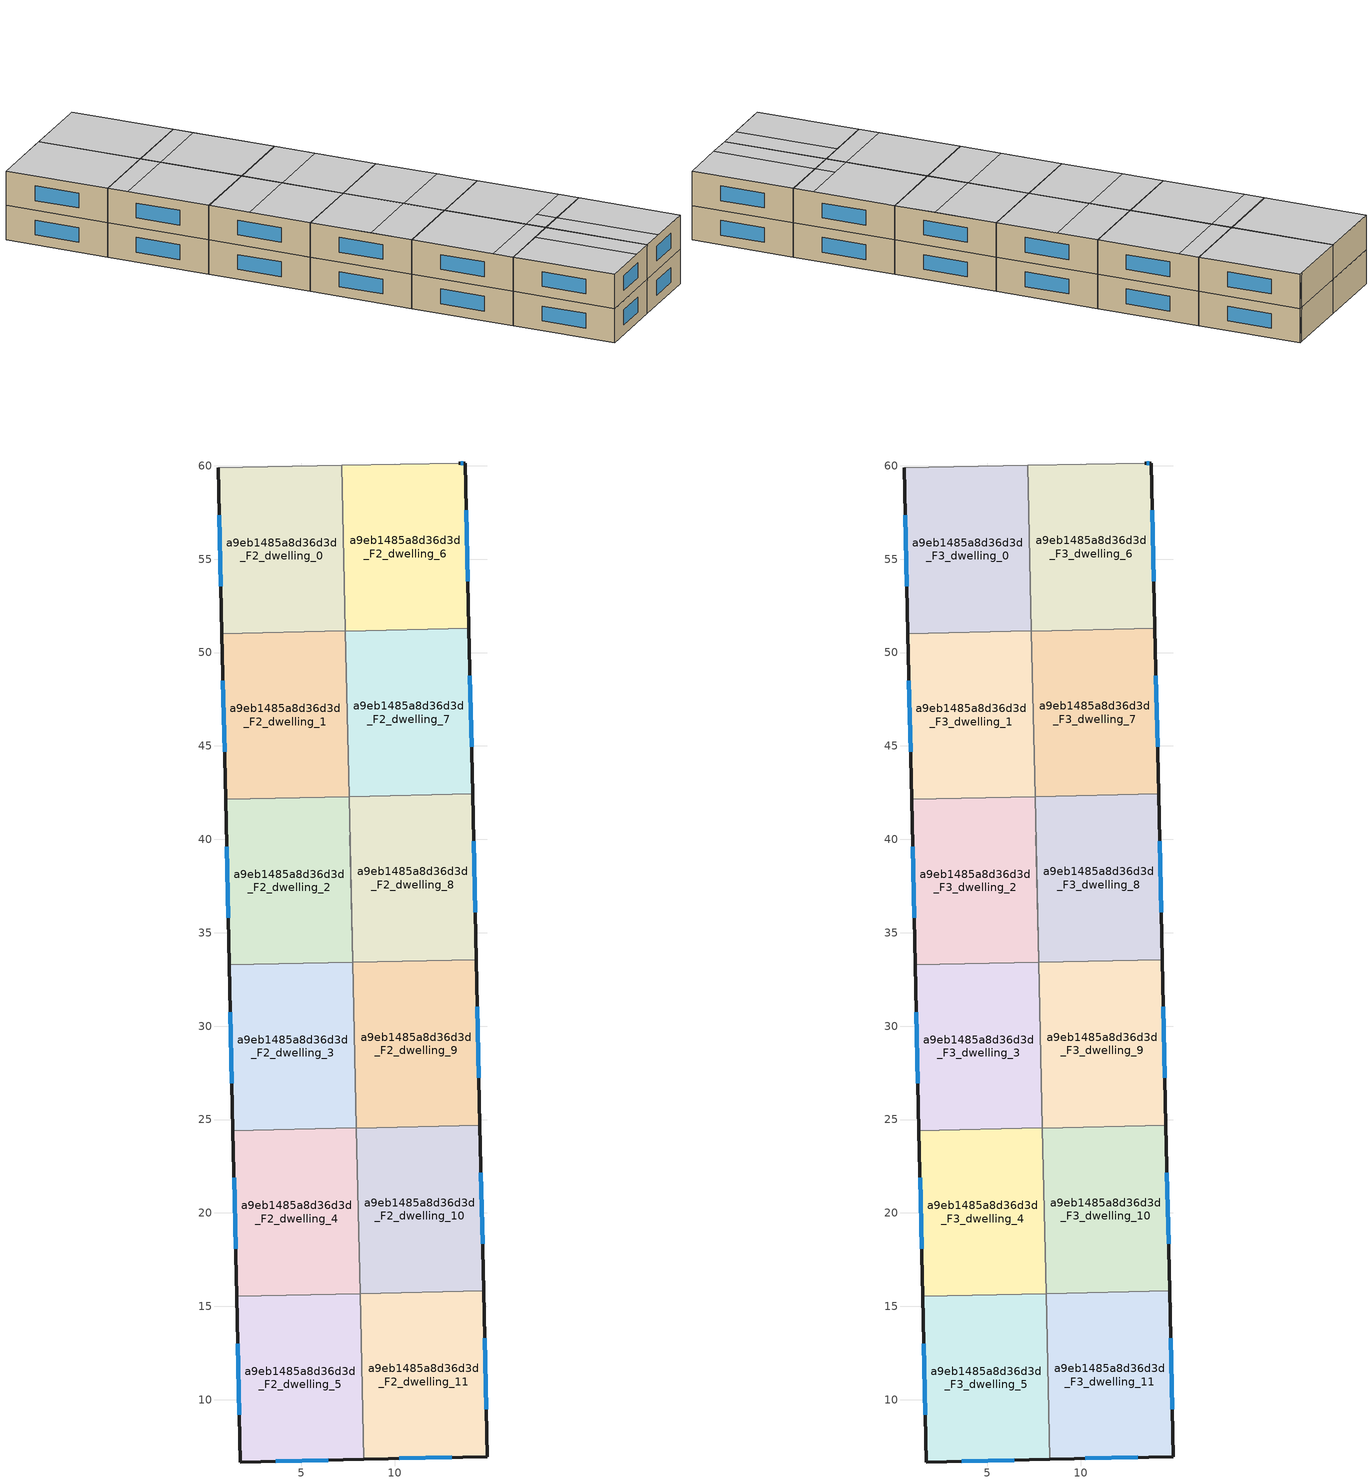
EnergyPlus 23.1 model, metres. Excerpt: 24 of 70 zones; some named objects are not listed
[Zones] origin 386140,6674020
a9eb1485a8d36d3d_F2_dwelling_0
 floor to a9eb1485a8d36d3d_F1_dwelling_0 (EU_floor_Construction): 7.16,60.02 7.35,51.16 0.75,51.02 0.55,59.89 z6
 wall outside (EU_wall_Construction): 0.55,59.89 0.75,51.02 z6:9
 wall adiabatic (EU_wall_Construction): 7.16,60.02 0.55,59.89 z6:9
 wall to a9eb1485a8d36d3d_F2_dwelling_1 (EU_wall_Construction): 0.75,51.02 7.35,51.16 z6:9
 wall to a9eb1485a8d36d3d_F2_dwelling_6 (EU_wall_Construction): 7.35,51.16 7.16,60.02 z6:9
 window (EU_Window_Construction): 0.61,57.36 0.69,53.55 z6.86:8.14
a9eb1485a8d36d3d_F2_dwelling_1
 floor to a9eb1485a8d36d3d_F1_dwelling_1 (EU_floor_Construction): 7.35,51.16 7.55,42.29 0.94,42.15 0.75,51.02 z6
 wall outside (EU_wall_Construction): 0.75,51.02 0.94,42.15 z6:9
 wall to a9eb1485a8d36d3d_F2_dwelling_2 (EU_wall_Construction): 0.94,42.15 7.55,42.29 z6:9
 wall to a9eb1485a8d36d3d_F2_dwelling_7 (EU_wall_Construction): 7.55,42.29 7.35,51.15 z6:9
 wall to a9eb1485a8d36d3d_F2_dwelling_6 (EU_wall_Construction): 7.35,51.15 7.35,51.16 z6:9
 window (EU_Window_Construction): 0.8,48.48 0.89,44.68 z6.86:8.14
a9eb1485a8d36d3d_F2_dwelling_10
 floor to a9eb1485a8d36d3d_F1_dwelling_10 (EU_floor_Construction): 14.55,24.7 14.75,15.83 8.14,15.68 7.94,24.55 z6
 wall outside (EU_wall_Construction): 14.75,15.83 14.55,24.7 z6:9
 wall to a9eb1485a8d36d3d_F2_dwelling_9 (EU_wall_Construction): 14.55,24.7 7.94,24.55 z6:9
 wall to a9eb1485a8d36d3d_F2_dwelling_11 (EU_wall_Construction): 8.14,15.68 14.75,15.83 z6:9
 wall to a9eb1485a8d36d3d_F2_dwelling_4 (EU_wall_Construction): 7.94,24.55 8.14,15.69 z6:9
 window (EU_Window_Construction): 14.7,18.36 14.61,22.16 z6.86:8.14
a9eb1485a8d36d3d_F2_dwelling_11
 floor to a9eb1485a8d36d3d_F1_dwelling_11 (EU_floor_Construction): 14.75,15.83 14.95,6.96 8.34,6.82 8.14,15.68 z6
 wall outside (EU_wall_Construction): 8.34,6.82 14.95,6.96 14.75,15.83 z6:9
 wall to a9eb1485a8d36d3d_F2_dwelling_5 (EU_wall_Construction): 8.14,15.68 8.34,6.82 z6:9
 window (EU_Window_Construction): 14.89,9.5 14.81,13.3 / 10.23,6.86 13.06,6.92 z6.86:8.14
a9eb1485a8d36d3d_F2_dwelling_2
 floor to a9eb1485a8d36d3d_F1_dwelling_2 (EU_floor_Construction): 7.55,42.29 7.75,33.42 1.14,33.28 0.94,42.15 z6
 wall outside (EU_wall_Construction): 0.94,42.15 1.14,33.28 z6:9
 wall to a9eb1485a8d36d3d_F2_dwelling_3 (EU_wall_Construction): 1.14,33.28 7.75,33.42 z6:9
 wall to a9eb1485a8d36d3d_F2_dwelling_8 (EU_wall_Construction): 7.75,33.42 7.55,42.28 z6:9
 wall to a9eb1485a8d36d3d_F2_dwelling_7 (EU_wall_Construction): 7.55,42.28 7.55,42.29 z6:9
 window (EU_Window_Construction): 1,39.61 1.08,35.81 z6.86:8.14
a9eb1485a8d36d3d_F2_dwelling_3
 floor to a9eb1485a8d36d3d_F1_dwelling_3 (EU_floor_Construction): 7.75,33.42 7.94,24.56 1.34,24.41 1.14,33.28 z6
 wall outside (EU_wall_Construction): 1.14,33.28 1.34,24.41 z6:9
 wall to a9eb1485a8d36d3d_F2_dwelling_4 (EU_wall_Construction): 1.34,24.41 7.94,24.56 z6:9
 wall to a9eb1485a8d36d3d_F2_dwelling_9 (EU_wall_Construction): 7.94,24.56 7.75,33.42 z6:9
 wall adiabatic (EU_wall_Construction): 7.75,33.42 7.6,40.22 / 7.75,33.43 7.6,40.22 z6:9
 window (EU_Window_Construction): 1.2,30.74 1.28,26.94 z6.86:8.14
a9eb1485a8d36d3d_F2_dwelling_4
 floor to a9eb1485a8d36d3d_F1_dwelling_4 (EU_floor_Construction): 7.94,24.56 8.14,15.69 1.53,15.54 1.34,24.41 z6
 wall outside (EU_wall_Construction): 1.34,24.41 1.53,15.54 z6:9
 wall to a9eb1485a8d36d3d_F2_dwelling_5 (EU_wall_Construction): 1.53,15.54 8.14,15.69 z6:9
 window (EU_Window_Construction): 1.39,21.88 1.48,18.07 z6.86:8.14
a9eb1485a8d36d3d_F2_dwelling_5
 floor to a9eb1485a8d36d3d_F1_dwelling_5 (EU_floor_Construction): 8.14,15.69 8.34,6.82 1.73,6.67 1.53,15.54 z6
 wall outside (EU_wall_Construction): 1.53,15.54 1.73,6.67 8.34,6.82 z6:9
 window (EU_Window_Construction): 3.62,6.71 6.45,6.77 / 1.59,13.01 1.67,9.2 z6.86:8.14
a9eb1485a8d36d3d_F2_dwelling_6
 floor to a9eb1485a8d36d3d_F1_dwelling_6 (EU_floor_Construction): 13.77,60.15 13.97,51.29 7.35,51.15 7.16,60.02 13.42,60.15 z6
 wall outside (EU_wall_Construction): 13.97,51.29 13.77,60.15 13.42,60.15 z6:9
 wall adiabatic (EU_wall_Construction): 13.42,60.15 7.16,60.02 z6:9
 wall to a9eb1485a8d36d3d_F2_dwelling_7 (EU_wall_Construction): 7.35,51.15 13.97,51.29 z6:9
 window (EU_Window_Construction): 13.67,60.15 13.52,60.15 / 13.91,53.82 13.82,57.62 z6.86:8.14
a9eb1485a8d36d3d_F2_dwelling_7
 floor to a9eb1485a8d36d3d_F1_dwelling_7 (EU_floor_Construction): 13.97,51.29 14.16,42.43 7.55,42.28 7.35,51.15 z6
 wall outside (EU_wall_Construction): 14.16,42.43 13.97,51.29 z6:9
 wall to a9eb1485a8d36d3d_F2_dwelling_8 (EU_wall_Construction): 7.55,42.28 14.16,42.43 z6:9
 window (EU_Window_Construction): 14.11,44.96 14.02,48.76 z6.86:8.14
a9eb1485a8d36d3d_F2_dwelling_8
 floor to a9eb1485a8d36d3d_F1_dwelling_8 (EU_floor_Construction): 14.16,42.43 14.36,33.56 7.75,33.42 7.55,42.28 z6
 wall outside (EU_wall_Construction): 14.36,33.56 14.16,42.43 z6:9
 wall to a9eb1485a8d36d3d_F2_dwelling_9 (EU_wall_Construction): 7.75,33.42 14.36,33.56 z6:9
 window (EU_Window_Construction): 14.3,36.1 14.22,39.9 z6.86:8.14
a9eb1485a8d36d3d_F2_dwelling_9
 floor to a9eb1485a8d36d3d_F1_dwelling_9 (EU_floor_Construction): 14.36,33.56 14.55,24.7 7.94,24.55 7.75,33.42 z6
 wall outside (EU_wall_Construction): 14.55,24.7 14.36,33.56 z6:9
 window (EU_Window_Construction): 14.5,27.23 14.41,31.03 z6.86:8.14
a9eb1485a8d36d3d_F3_dwelling_0
 floor to a9eb1485a8d36d3d_F2_dwelling_0 (EU_floor_Construction): 7.16,60.02 7.35,51.16 0.75,51.02 0.55,59.89 z9
 wall outside (EU_wall_Construction): 0.55,59.89 0.75,51.02 z9:12
 wall adiabatic (EU_wall_Construction): 7.16,60.02 0.55,59.89 z9:12
 wall to a9eb1485a8d36d3d_F3_dwelling_1 (EU_wall_Construction): 0.75,51.02 7.35,51.16 z9:12
 wall to a9eb1485a8d36d3d_F3_dwelling_6 (EU_wall_Construction): 7.35,51.16 7.16,60.02 z9:12
 window (EU_Window_Construction): 0.61,57.36 0.69,53.55 z9.86:11.14
 ceiling to a9eb1485a8d36d3d_F4_dwelling_9 (EU_floor_Construction): 7.35,51.16 7.15,60.02 0.55,59.89 0.75,51.02 z12
a9eb1485a8d36d3d_F3_dwelling_1
 floor to a9eb1485a8d36d3d_F2_dwelling_1 (EU_floor_Construction): 7.35,51.16 7.55,42.29 0.94,42.15 0.75,51.02 z9
 wall outside (EU_wall_Construction): 0.75,51.02 0.94,42.15 z9:12
 wall to a9eb1485a8d36d3d_F3_dwelling_2 (EU_wall_Construction): 0.94,42.15 7.55,42.29 z9:12
 wall to a9eb1485a8d36d3d_F3_dwelling_7 (EU_wall_Construction): 7.55,42.29 7.35,51.15 z9:12
 wall to a9eb1485a8d36d3d_F3_dwelling_6 (EU_wall_Construction): 7.35,51.15 7.35,51.16 z9:12
 window (EU_Window_Construction): 0.8,48.48 0.89,44.68 z9.86:11.14
 ceiling to a9eb1485a8d36d3d_F4_dwelling_7 (EU_floor_Construction): 7.55,42.29 7.39,49.38 0.79,49.24 0.94,42.15 z12
 ceiling to a9eb1485a8d36d3d_F4_dwelling_9 (EU_floor_Construction): 7.39,49.38 7.35,51.16 0.75,51.02 0.79,49.24 z12
a9eb1485a8d36d3d_F3_dwelling_10
 floor to a9eb1485a8d36d3d_F2_dwelling_10 (EU_floor_Construction): 14.55,24.7 14.75,15.83 8.14,15.68 7.94,24.55 z9
 wall outside (EU_wall_Construction): 14.75,15.83 14.55,24.7 z9:12
 wall to a9eb1485a8d36d3d_F3_dwelling_9 (EU_wall_Construction): 14.55,24.7 7.94,24.55 z9:12
 wall to a9eb1485a8d36d3d_F3_dwelling_11 (EU_wall_Construction): 8.14,15.68 14.75,15.83 z9:12
 wall to a9eb1485a8d36d3d_F3_dwelling_4 (EU_wall_Construction): 7.94,24.55 8.14,15.69 z9:12
 window (EU_Window_Construction): 14.7,18.36 14.61,22.16 z9.86:11.14
 ceiling to a9eb1485a8d36d3d_F4_dwelling_4 (EU_floor_Construction): 14.71,17.6 14.55,24.7 7.95,24.55 8.1,17.46 z12
 ceiling to a9eb1485a8d36d3d_F4_dwelling_2 (EU_floor_Construction): 14.75,15.83 14.71,17.6 10.31,17.51 10.35,15.73 z12
 ceiling to a9eb1485a8d36d3d_F4_dwelling_1 (EU_floor_Construction): 10.35,15.73 10.31,17.51 8.1,17.46 8.14,15.68 z12
a9eb1485a8d36d3d_F3_dwelling_11
 floor to a9eb1485a8d36d3d_F2_dwelling_11 (EU_floor_Construction): 14.75,15.83 14.95,6.96 8.34,6.82 8.14,15.68 z9
 wall outside (EU_wall_Construction): 8.34,6.82 14.95,6.96 14.75,15.83 z9:12
 wall to a9eb1485a8d36d3d_F3_dwelling_5 (EU_wall_Construction): 8.14,15.68 8.34,6.82 z9:12
 window (EU_Window_Construction): 14.89,9.5 14.81,13.3 / 10.23,6.86 13.06,6.92 z9.86:11.14
 ceiling to a9eb1485a8d36d3d_F4_dwelling_1 (EU_floor_Construction): 10.54,6.87 10.35,15.73 8.14,15.68 8.34,6.82 z12
 ceiling to a9eb1485a8d36d3d_F4_dwelling_2 (EU_floor_Construction): 14.95,6.96 14.75,15.83 10.35,15.73 10.54,6.87 z12
a9eb1485a8d36d3d_F3_dwelling_2
 floor to a9eb1485a8d36d3d_F2_dwelling_2 (EU_floor_Construction): 7.55,42.29 7.75,33.42 1.14,33.28 0.94,42.15 z9
 wall outside (EU_wall_Construction): 0.94,42.15 1.14,33.28 z9:12
 wall to a9eb1485a8d36d3d_F3_dwelling_3 (EU_wall_Construction): 1.14,33.28 7.75,33.42 z9:12
 wall to a9eb1485a8d36d3d_F3_dwelling_8 (EU_wall_Construction): 7.75,33.42 7.55,42.28 z9:12
 wall to a9eb1485a8d36d3d_F3_dwelling_7 (EU_wall_Construction): 7.55,42.28 7.55,42.29 z9:12
 window (EU_Window_Construction): 1,39.61 1.08,35.81 z9.86:11.14
 ceiling to a9eb1485a8d36d3d_F4_dwelling_5 (EU_floor_Construction): 7.75,33.42 7.63,38.74 1.02,38.59 1.14,33.28 z12
 ceiling to a9eb1485a8d36d3d_F4_dwelling_7 (EU_floor_Construction): 7.63,38.74 7.55,42.29 0.94,42.15 1.02,38.59 z12
a9eb1485a8d36d3d_F3_dwelling_3
 floor to a9eb1485a8d36d3d_F2_dwelling_3 (EU_floor_Construction): 7.75,33.42 7.94,24.56 1.34,24.41 1.14,33.28 z9
 wall outside (EU_wall_Construction): 1.14,33.28 1.34,24.41 z9:12
 wall to a9eb1485a8d36d3d_F3_dwelling_4 (EU_wall_Construction): 1.34,24.41 7.94,24.56 z9:12
 wall to a9eb1485a8d36d3d_F3_dwelling_9 (EU_wall_Construction): 7.94,24.56 7.75,33.42 z9:12
 wall adiabatic (EU_wall_Construction): 7.75,33.42 7.6,40.22 / 7.75,33.43 7.6,40.22 z9:12
 window (EU_Window_Construction): 1.2,30.74 1.28,26.94 z9.86:11.14
 ceiling to a9eb1485a8d36d3d_F4_dwelling_3 (EU_floor_Construction): 7.94,24.56 7.87,28.1 1.26,27.95 1.34,24.41 z12
 ceiling to a9eb1485a8d36d3d_F4_dwelling_5 (EU_floor_Construction): 7.87,28.1 7.75,33.42 1.14,33.28 1.26,27.95 z12
a9eb1485a8d36d3d_F3_dwelling_4
 floor to a9eb1485a8d36d3d_F2_dwelling_4 (EU_floor_Construction): 7.94,24.56 8.14,15.69 1.53,15.54 1.34,24.41 z9
 wall outside (EU_wall_Construction): 1.34,24.41 1.53,15.54 z9:12
 wall to a9eb1485a8d36d3d_F3_dwelling_5 (EU_wall_Construction): 1.53,15.54 8.14,15.69 z9:12
 window (EU_Window_Construction): 1.39,21.88 1.48,18.07 z9.86:11.14
 ceiling to a9eb1485a8d36d3d_F4_dwelling_3 (EU_floor_Construction): 8.1,17.46 7.94,24.56 1.34,24.41 1.49,17.31 z12
 ceiling adiabatic (EU_roof_Construction): 8.14,15.69 8.1,17.46 1.49,17.31 1.53,15.54 z12
a9eb1485a8d36d3d_F3_dwelling_5
 floor to a9eb1485a8d36d3d_F2_dwelling_5 (EU_floor_Construction): 8.14,15.69 8.34,6.82 1.73,6.67 1.53,15.54 z9
 wall outside (EU_wall_Construction): 1.53,15.54 1.73,6.67 8.34,6.82 z9:12
 window (EU_Window_Construction): 3.62,6.71 6.45,6.77 / 1.59,13.01 1.67,9.2 z9.86:11.14
 ceiling to a9eb1485a8d36d3d_F4_dwelling_0 (EU_floor_Construction): 6.14,6.77 5.94,15.64 1.53,15.54 1.73,6.67 z12
 ceiling to a9eb1485a8d36d3d_F4_dwelling_1 (EU_floor_Construction): 8.34,6.82 8.14,15.69 5.94,15.64 6.14,6.77 z12
a9eb1485a8d36d3d_F3_dwelling_6
 floor to a9eb1485a8d36d3d_F2_dwelling_6 (EU_floor_Construction): 13.77,60.15 13.97,51.29 7.35,51.15 7.16,60.02 13.42,60.15 z9
 wall outside (EU_wall_Construction): 13.97,51.29 13.77,60.15 13.42,60.15 z9:12
 wall adiabatic (EU_wall_Construction): 13.42,60.15 7.16,60.02 z9:12
 wall to a9eb1485a8d36d3d_F3_dwelling_7 (EU_wall_Construction): 7.35,51.15 13.97,51.29 z9:12
 window (EU_Window_Construction): 13.67,60.15 13.52,60.15 / 13.91,53.82 13.82,57.62 z9.86:11.14
 ceiling to a9eb1485a8d36d3d_F4_dwelling_10 (EU_floor_Construction): 13.96,51.29 13.77,60.15 13.42,60.15 7.16,60.02 7.35,51.15 z12
a9eb1485a8d36d3d_F3_dwelling_7
 floor to a9eb1485a8d36d3d_F2_dwelling_7 (EU_floor_Construction): 13.97,51.29 14.16,42.43 7.55,42.28 7.35,51.15 z9
 wall outside (EU_wall_Construction): 14.16,42.43 13.97,51.29 z9:12
 wall to a9eb1485a8d36d3d_F3_dwelling_8 (EU_wall_Construction): 7.55,42.28 14.16,42.43 z9:12
 window (EU_Window_Construction): 14.11,44.96 14.02,48.76 z9.86:11.14
 ceiling to a9eb1485a8d36d3d_F4_dwelling_8 (EU_floor_Construction): 14.16,42.43 14,49.53 7.4,49.38 7.55,42.28 z12
 ceiling to a9eb1485a8d36d3d_F4_dwelling_10 (EU_floor_Construction): 14,49.53 13.96,51.29 7.35,51.15 7.39,49.38 z12
a9eb1485a8d36d3d_F3_dwelling_8
 floor to a9eb1485a8d36d3d_F2_dwelling_8 (EU_floor_Construction): 14.16,42.43 14.36,33.56 7.75,33.42 7.55,42.28 z9
 wall outside (EU_wall_Construction): 14.36,33.56 14.16,42.43 z9:12
 wall to a9eb1485a8d36d3d_F3_dwelling_9 (EU_wall_Construction): 7.75,33.42 14.36,33.56 z9:12
 window (EU_Window_Construction): 14.3,36.1 14.22,39.9 z9.86:11.14
 ceiling to a9eb1485a8d36d3d_F4_dwelling_8 (EU_floor_Construction): 14.24,38.89 14.16,42.43 7.55,42.28 7.63,38.74 z12
 ceiling adiabatic (EU_roof_Construction): 14.36,33.56 14.24,38.89 7.63,38.74 7.55,42.28 7.75,33.42 z12
a9eb1485a8d36d3d_F3_dwelling_9
 floor to a9eb1485a8d36d3d_F2_dwelling_9 (EU_floor_Construction): 14.36,33.56 14.55,24.7 7.94,24.55 7.75,33.42 z9
 wall outside (EU_wall_Construction): 14.55,24.7 14.36,33.56 z9:12
 window (EU_Window_Construction): 14.5,27.23 14.41,31.03 z9.86:11.14
 ceiling to a9eb1485a8d36d3d_F4_dwelling_6 (EU_floor_Construction): 14.48,28.25 14.36,33.56 7.75,33.42 7.87,28.1 z12
 ceiling to a9eb1485a8d36d3d_F4_dwelling_4 (EU_floor_Construction): 14.55,24.7 14.48,28.25 7.87,28.1 7.95,24.55 z12
[Building]
EU S2 Campaign: North Axis=0; Terrain=City; Solar Distribution=FullExterior
[Site:Location]
Helsinki-Vantaa.AP: Latitude=60.317; Longitude=24.963; Time Zone=2; Elevation=54.6
[SizingPeriod:WeatherFileDays]
AnnualSizingPeriod: Begin Month=1; Begin Day of Month=1; End Month=12; End Day of Month=31; Day of Week for Start Day=Monday; Use Weather File Daylight Saving Period=No; Use Weather File Rain and Snow Indicators=No
[MATERIAL]
EU_InternalMass_Material: Roughness=MediumRough; Thickness=0.1; Conductivity=1; Density=1800; Specific Heat=900; Thermal Absorptance=0.9; Solar Absorptance=0.7; Visible Absorptance=0.7
[MATERIAL:NOMASS] Roughness=MediumRough; Thermal Absorptance=0.9; Solar Absorptance=0.7; Visible Absorptance=0.7
Name | Thermal Resistance
EU_wall_NoMass | 1.10183
EU_roof_NoMass; EU_floor_NoMass | 1.70606
[WINDOWMATERIAL:SIMPLEGLAZINGSYSTEM]
EU_Window_SimpleGlazing: UFactor=3.11035; Solar Heat Gain Coefficient=0.8; Visible Transmittance=0.8
[CONSTRUCTION]
EU_wall_Construction: EU_wall_NoMass
EU_roof_Construction: EU_roof_NoMass
EU_floor_Construction: EU_floor_NoMass
EU_Window_Construction: EU_Window_SimpleGlazing
EU_InternalMass_Construction: EU_InternalMass_Material
[ZONE] Type=1; Multiplier=1; Ceiling Height=autocalculate; Floor Area=autocalculate; Part of Total Floor Area=Yes
Name | Volume
a9eb1485a8d36d3d_F2_dwelling_0; a9eb1485a8d36d3d_F3_dwelling_0; a9eb1485a8d36d3d_F2_dwelling_10; a9eb1485a8d36d3d_F3_dwelling_10; a9eb1485a8d36d3d_F2_dwelling_11; a9eb1485a8d36d3d_F3_dwelling_11; a9eb1485a8d36d3d_F2_dwelling_8; a9eb1485a8d36d3d_F3_dwelling_8; a9eb1485a8d36d3d_F2_dwelling_9; a9eb1485a8d36d3d_F3_dwelling_9 | 175.923
a9eb1485a8d36d3d_F2_dwelling_1; a9eb1485a8d36d3d_F3_dwelling_1; a9eb1485a8d36d3d_F2_dwelling_4; a9eb1485a8d36d3d_F3_dwelling_4 | 175.929
a9eb1485a8d36d3d_F2_dwelling_2; a9eb1485a8d36d3d_F3_dwelling_2 | 175.908
a9eb1485a8d36d3d_F2_dwelling_3; a9eb1485a8d36d3d_F3_dwelling_3 | 175.917
a9eb1485a8d36d3d_F2_dwelling_5; a9eb1485a8d36d3d_F3_dwelling_5 | 175.938
a9eb1485a8d36d3d_F2_dwelling_6; a9eb1485a8d36d3d_F3_dwelling_6 | 175.934
a9eb1485a8d36d3d_F2_dwelling_7; a9eb1485a8d36d3d_F3_dwelling_7 | 175.936
[INTERNALMASS] Construction=EU_InternalMass_Construction
Name | Zone or ZoneList | Surface Area
a9eb1485a8d36d3d_F2_dwelling_0_EU_InternalMass | a9eb1485a8d36d3d_F2_dwelling_0 | 58.6413
a9eb1485a8d36d3d_F2_dwelling_1_EU_InternalMass | a9eb1485a8d36d3d_F2_dwelling_1 | 58.6429
a9eb1485a8d36d3d_F2_dwelling_2_EU_InternalMass | a9eb1485a8d36d3d_F2_dwelling_2 | 58.6363
a9eb1485a8d36d3d_F2_dwelling_3_EU_InternalMass | a9eb1485a8d36d3d_F2_dwelling_3 | 58.6396
a9eb1485a8d36d3d_F2_dwelling_4_EU_InternalMass | a9eb1485a8d36d3d_F2_dwelling_4 | 58.6429
a9eb1485a8d36d3d_F2_dwelling_5_EU_InternalMass | a9eb1485a8d36d3d_F2_dwelling_5 | 58.6461
a9eb1485a8d36d3d_F2_dwelling_6_EU_InternalMass | a9eb1485a8d36d3d_F2_dwelling_6 | 58.6443
a9eb1485a8d36d3d_F2_dwelling_7_EU_InternalMass | a9eb1485a8d36d3d_F2_dwelling_7 | 58.6453
a9eb1485a8d36d3d_F2_dwelling_8_EU_InternalMass | a9eb1485a8d36d3d_F2_dwelling_8 | 58.6408
a9eb1485a8d36d3d_F2_dwelling_9_EU_InternalMass | a9eb1485a8d36d3d_F2_dwelling_9 | 58.6408
a9eb1485a8d36d3d_F2_dwelling_10_EU_InternalMass | a9eb1485a8d36d3d_F2_dwelling_10 | 58.6408
a9eb1485a8d36d3d_F2_dwelling_11_EU_InternalMass | a9eb1485a8d36d3d_F2_dwelling_11 | 58.6408
a9eb1485a8d36d3d_F3_dwelling_0_EU_InternalMass | a9eb1485a8d36d3d_F3_dwelling_0 | 58.6413
a9eb1485a8d36d3d_F3_dwelling_1_EU_InternalMass | a9eb1485a8d36d3d_F3_dwelling_1 | 58.6429
a9eb1485a8d36d3d_F3_dwelling_2_EU_InternalMass | a9eb1485a8d36d3d_F3_dwelling_2 | 58.6363
a9eb1485a8d36d3d_F3_dwelling_3_EU_InternalMass | a9eb1485a8d36d3d_F3_dwelling_3 | 58.6396
a9eb1485a8d36d3d_F3_dwelling_4_EU_InternalMass | a9eb1485a8d36d3d_F3_dwelling_4 | 58.6429
a9eb1485a8d36d3d_F3_dwelling_5_EU_InternalMass | a9eb1485a8d36d3d_F3_dwelling_5 | 58.6461
a9eb1485a8d36d3d_F3_dwelling_6_EU_InternalMass | a9eb1485a8d36d3d_F3_dwelling_6 | 58.6443
a9eb1485a8d36d3d_F3_dwelling_7_EU_InternalMass | a9eb1485a8d36d3d_F3_dwelling_7 | 58.6453
a9eb1485a8d36d3d_F3_dwelling_8_EU_InternalMass | a9eb1485a8d36d3d_F3_dwelling_8 | 58.6408
a9eb1485a8d36d3d_F3_dwelling_9_EU_InternalMass | a9eb1485a8d36d3d_F3_dwelling_9 | 58.6408
a9eb1485a8d36d3d_F3_dwelling_10_EU_InternalMass | a9eb1485a8d36d3d_F3_dwelling_10 | 58.6408
a9eb1485a8d36d3d_F3_dwelling_11_EU_InternalMass | a9eb1485a8d36d3d_F3_dwelling_11 | 58.6408
[OTHEREQUIPMENT] Fuel Type=Electricity; Design Level Calculation Method=Watts/Area; Power per Zone Floor Area=1; Fraction Latent=0; Fraction Radiant=0; Fraction Lost=0; Carbon Dioxide Generation Rate=0; EndUse Subcategory=EU_Step8_InternalGains
Name | Zone or ZoneList or Space or SpaceList | Schedule
EU_Step8_InternalGain_a9eb1485a8d36d3d_F2_dwelling_0_f000 | a9eb1485a8d36d3d_F2_dwelling_0 | EU_Step8_GainSchedule_a9eb1485a8d36d3d_F2_dwelling_0_f000
EU_Step8_InternalGain_a9eb1485a8d36d3d_F2_dwelling_1_f000 | a9eb1485a8d36d3d_F2_dwelling_1 | EU_Step8_GainSchedule_a9eb1485a8d36d3d_F2_dwelling_1_f000
EU_Step8_InternalGain_a9eb1485a8d36d3d_F2_dwelling_2_f000 | a9eb1485a8d36d3d_F2_dwelling_2 | EU_Step8_GainSchedule_a9eb1485a8d36d3d_F2_dwelling_2_f000
EU_Step8_InternalGain_a9eb1485a8d36d3d_F2_dwelling_3_f000 | a9eb1485a8d36d3d_F2_dwelling_3 | EU_Step8_GainSchedule_a9eb1485a8d36d3d_F2_dwelling_3_f000
EU_Step8_InternalGain_a9eb1485a8d36d3d_F2_dwelling_4_f000 | a9eb1485a8d36d3d_F2_dwelling_4 | EU_Step8_GainSchedule_a9eb1485a8d36d3d_F2_dwelling_4_f000
EU_Step8_InternalGain_a9eb1485a8d36d3d_F2_dwelling_5_f000 | a9eb1485a8d36d3d_F2_dwelling_5 | EU_Step8_GainSchedule_a9eb1485a8d36d3d_F2_dwelling_5_f000
EU_Step8_InternalGain_a9eb1485a8d36d3d_F2_dwelling_6_f000 | a9eb1485a8d36d3d_F2_dwelling_6 | EU_Step8_GainSchedule_a9eb1485a8d36d3d_F2_dwelling_6_f000
EU_Step8_InternalGain_a9eb1485a8d36d3d_F2_dwelling_7_f000 | a9eb1485a8d36d3d_F2_dwelling_7 | EU_Step8_GainSchedule_a9eb1485a8d36d3d_F2_dwelling_7_f000
EU_Step8_InternalGain_a9eb1485a8d36d3d_F2_dwelling_8_f000 | a9eb1485a8d36d3d_F2_dwelling_8 | EU_Step8_GainSchedule_a9eb1485a8d36d3d_F2_dwelling_8_f000
EU_Step8_InternalGain_a9eb1485a8d36d3d_F2_dwelling_9_f000 | a9eb1485a8d36d3d_F2_dwelling_9 | EU_Step8_GainSchedule_a9eb1485a8d36d3d_F2_dwelling_9_f000
EU_Step8_InternalGain_a9eb1485a8d36d3d_F2_dwelling_10_f000 | a9eb1485a8d36d3d_F2_dwelling_10 | EU_Step8_GainSchedule_a9eb1485a8d36d3d_F2_dwelling_10_f000
EU_Step8_InternalGain_a9eb1485a8d36d3d_F2_dwelling_11_f000 | a9eb1485a8d36d3d_F2_dwelling_11 | EU_Step8_GainSchedule_a9eb1485a8d36d3d_F2_dwelling_11_f000
EU_Step8_InternalGain_a9eb1485a8d36d3d_F3_dwelling_0_f000 | a9eb1485a8d36d3d_F3_dwelling_0 | EU_Step8_GainSchedule_a9eb1485a8d36d3d_F3_dwelling_0_f000
EU_Step8_InternalGain_a9eb1485a8d36d3d_F3_dwelling_1_f000 | a9eb1485a8d36d3d_F3_dwelling_1 | EU_Step8_GainSchedule_a9eb1485a8d36d3d_F3_dwelling_1_f000
EU_Step8_InternalGain_a9eb1485a8d36d3d_F3_dwelling_2_f000 | a9eb1485a8d36d3d_F3_dwelling_2 | EU_Step8_GainSchedule_a9eb1485a8d36d3d_F3_dwelling_2_f000
EU_Step8_InternalGain_a9eb1485a8d36d3d_F3_dwelling_3_f000 | a9eb1485a8d36d3d_F3_dwelling_3 | EU_Step8_GainSchedule_a9eb1485a8d36d3d_F3_dwelling_3_f000
EU_Step8_InternalGain_a9eb1485a8d36d3d_F3_dwelling_4_f000 | a9eb1485a8d36d3d_F3_dwelling_4 | EU_Step8_GainSchedule_a9eb1485a8d36d3d_F3_dwelling_4_f000
EU_Step8_InternalGain_a9eb1485a8d36d3d_F3_dwelling_5_f000 | a9eb1485a8d36d3d_F3_dwelling_5 | EU_Step8_GainSchedule_a9eb1485a8d36d3d_F3_dwelling_5_f000
EU_Step8_InternalGain_a9eb1485a8d36d3d_F3_dwelling_6_f000 | a9eb1485a8d36d3d_F3_dwelling_6 | EU_Step8_GainSchedule_a9eb1485a8d36d3d_F3_dwelling_6_f000
EU_Step8_InternalGain_a9eb1485a8d36d3d_F3_dwelling_7_f000 | a9eb1485a8d36d3d_F3_dwelling_7 | EU_Step8_GainSchedule_a9eb1485a8d36d3d_F3_dwelling_7_f000
EU_Step8_InternalGain_a9eb1485a8d36d3d_F3_dwelling_8_f000 | a9eb1485a8d36d3d_F3_dwelling_8 | EU_Step8_GainSchedule_a9eb1485a8d36d3d_F3_dwelling_8_f000
EU_Step8_InternalGain_a9eb1485a8d36d3d_F3_dwelling_9_f000 | a9eb1485a8d36d3d_F3_dwelling_9 | EU_Step8_GainSchedule_a9eb1485a8d36d3d_F3_dwelling_9_f000
EU_Step8_InternalGain_a9eb1485a8d36d3d_F3_dwelling_10_f000 | a9eb1485a8d36d3d_F3_dwelling_10 | EU_Step8_GainSchedule_a9eb1485a8d36d3d_F3_dwelling_10_f000
EU_Step8_InternalGain_a9eb1485a8d36d3d_F3_dwelling_11_f000 | a9eb1485a8d36d3d_F3_dwelling_11 | EU_Step8_GainSchedule_a9eb1485a8d36d3d_F3_dwelling_11_f000
[ZONEVENTILATION:DESIGNFLOWRATE] Schedule=EU_AlwaysOn; Design Flow Rate Calculation Method=AirChanges/Hour; Air Changes per Hour=0.756316; Ventilation Type=Natural; Fan Pressure Rise=0; Fan Total Efficiency=1; Constant Term Coefficient=1; Temperature Term Coefficient=0; Velocity Term Coefficient=0; Velocity Squared Term Coefficient=0; Minimum Indoor Temperature=-100; Maximum Indoor Temperature=100; Delta Temperature=-100; Minimum Outdoor Temperature=-100; Maximum Outdoor Temperature=100; Maximum Wind Speed=40
Name | Zone or ZoneList or Space or SpaceList
EU_ConstantAir_a9eb1485a8d36d3d_F2_dwelling_0 | a9eb1485a8d36d3d_F2_dwelling_0
EU_ConstantAir_a9eb1485a8d36d3d_F2_dwelling_1 | a9eb1485a8d36d3d_F2_dwelling_1
EU_ConstantAir_a9eb1485a8d36d3d_F2_dwelling_2 | a9eb1485a8d36d3d_F2_dwelling_2
EU_ConstantAir_a9eb1485a8d36d3d_F2_dwelling_3 | a9eb1485a8d36d3d_F2_dwelling_3
EU_ConstantAir_a9eb1485a8d36d3d_F2_dwelling_4 | a9eb1485a8d36d3d_F2_dwelling_4
EU_ConstantAir_a9eb1485a8d36d3d_F2_dwelling_5 | a9eb1485a8d36d3d_F2_dwelling_5
EU_ConstantAir_a9eb1485a8d36d3d_F2_dwelling_6 | a9eb1485a8d36d3d_F2_dwelling_6
EU_ConstantAir_a9eb1485a8d36d3d_F2_dwelling_7 | a9eb1485a8d36d3d_F2_dwelling_7
EU_ConstantAir_a9eb1485a8d36d3d_F2_dwelling_8 | a9eb1485a8d36d3d_F2_dwelling_8
EU_ConstantAir_a9eb1485a8d36d3d_F2_dwelling_9 | a9eb1485a8d36d3d_F2_dwelling_9
EU_ConstantAir_a9eb1485a8d36d3d_F2_dwelling_10 | a9eb1485a8d36d3d_F2_dwelling_10
EU_ConstantAir_a9eb1485a8d36d3d_F2_dwelling_11 | a9eb1485a8d36d3d_F2_dwelling_11
EU_ConstantAir_a9eb1485a8d36d3d_F3_dwelling_0 | a9eb1485a8d36d3d_F3_dwelling_0
EU_ConstantAir_a9eb1485a8d36d3d_F3_dwelling_1 | a9eb1485a8d36d3d_F3_dwelling_1
EU_ConstantAir_a9eb1485a8d36d3d_F3_dwelling_2 | a9eb1485a8d36d3d_F3_dwelling_2
EU_ConstantAir_a9eb1485a8d36d3d_F3_dwelling_3 | a9eb1485a8d36d3d_F3_dwelling_3
EU_ConstantAir_a9eb1485a8d36d3d_F3_dwelling_4 | a9eb1485a8d36d3d_F3_dwelling_4
EU_ConstantAir_a9eb1485a8d36d3d_F3_dwelling_5 | a9eb1485a8d36d3d_F3_dwelling_5
EU_ConstantAir_a9eb1485a8d36d3d_F3_dwelling_6 | a9eb1485a8d36d3d_F3_dwelling_6
EU_ConstantAir_a9eb1485a8d36d3d_F3_dwelling_7 | a9eb1485a8d36d3d_F3_dwelling_7
EU_ConstantAir_a9eb1485a8d36d3d_F3_dwelling_8 | a9eb1485a8d36d3d_F3_dwelling_8
EU_ConstantAir_a9eb1485a8d36d3d_F3_dwelling_9 | a9eb1485a8d36d3d_F3_dwelling_9
EU_ConstantAir_a9eb1485a8d36d3d_F3_dwelling_10 | a9eb1485a8d36d3d_F3_dwelling_10
EU_ConstantAir_a9eb1485a8d36d3d_F3_dwelling_11 | a9eb1485a8d36d3d_F3_dwelling_11
[HVACTEMPLATE:ZONE:IDEALLOADSAIRSYSTEM] System Availability Schedule=EU_AlwaysOn; Maximum Heating Supply Air Temperature=50; Minimum Cooling Supply Air Temperature=13; Maximum Heating Supply Air Humidity Ratio=0.0156; Minimum Cooling Supply Air Humidity Ratio=0.0077; Heating Limit=NoLimit; Cooling Limit=NoLimit; Heating Availability Schedule=EU_AlwaysOn; Cooling Availability Schedule=EU_CoolingOff; Dehumidification Control Type=ConstantSensibleHeatRatio; Cooling Sensible Heat Ratio=0.7; Dehumidification Setpoint=60; Humidification Control Type=None; Humidification Setpoint=30; Outdoor Air Method=None; Outdoor Air Flow Rate per Person=0.00944; Outdoor Air Flow Rate per Zone Floor Area=0; Outdoor Air Flow Rate per Zone=0; Demand Controlled Ventilation Type=None; Outdoor Air Economizer Type=NoEconomizer; Heat Recovery Type=None; Sensible Heat Recovery Effectiveness=0.7; Latent Heat Recovery Effectiveness=0.65
Name | Template Thermostat
a9eb1485a8d36d3d_F2_dwelling_0 | EU_HeatOnly_a9eb1485a8d36d3d_F2_dwelling_0
a9eb1485a8d36d3d_F2_dwelling_1 | EU_HeatOnly_a9eb1485a8d36d3d_F2_dwelling_1
a9eb1485a8d36d3d_F2_dwelling_2 | EU_HeatOnly_a9eb1485a8d36d3d_F2_dwelling_2
a9eb1485a8d36d3d_F2_dwelling_3 | EU_HeatOnly_a9eb1485a8d36d3d_F2_dwelling_3
a9eb1485a8d36d3d_F2_dwelling_4 | EU_HeatOnly_a9eb1485a8d36d3d_F2_dwelling_4
a9eb1485a8d36d3d_F2_dwelling_5 | EU_HeatOnly_a9eb1485a8d36d3d_F2_dwelling_5
a9eb1485a8d36d3d_F2_dwelling_6 | EU_HeatOnly_a9eb1485a8d36d3d_F2_dwelling_6
a9eb1485a8d36d3d_F2_dwelling_7 | EU_HeatOnly_a9eb1485a8d36d3d_F2_dwelling_7
a9eb1485a8d36d3d_F2_dwelling_8 | EU_HeatOnly_a9eb1485a8d36d3d_F2_dwelling_8
a9eb1485a8d36d3d_F2_dwelling_9 | EU_HeatOnly_a9eb1485a8d36d3d_F2_dwelling_9
a9eb1485a8d36d3d_F2_dwelling_10 | EU_HeatOnly_a9eb1485a8d36d3d_F2_dwelling_10
a9eb1485a8d36d3d_F2_dwelling_11 | EU_HeatOnly_a9eb1485a8d36d3d_F2_dwelling_11
a9eb1485a8d36d3d_F3_dwelling_0 | EU_HeatOnly_a9eb1485a8d36d3d_F3_dwelling_0
a9eb1485a8d36d3d_F3_dwelling_1 | EU_HeatOnly_a9eb1485a8d36d3d_F3_dwelling_1
a9eb1485a8d36d3d_F3_dwelling_2 | EU_HeatOnly_a9eb1485a8d36d3d_F3_dwelling_2
a9eb1485a8d36d3d_F3_dwelling_3 | EU_HeatOnly_a9eb1485a8d36d3d_F3_dwelling_3
a9eb1485a8d36d3d_F3_dwelling_4 | EU_HeatOnly_a9eb1485a8d36d3d_F3_dwelling_4
a9eb1485a8d36d3d_F3_dwelling_5 | EU_HeatOnly_a9eb1485a8d36d3d_F3_dwelling_5
a9eb1485a8d36d3d_F3_dwelling_6 | EU_HeatOnly_a9eb1485a8d36d3d_F3_dwelling_6
a9eb1485a8d36d3d_F3_dwelling_7 | EU_HeatOnly_a9eb1485a8d36d3d_F3_dwelling_7
a9eb1485a8d36d3d_F3_dwelling_8 | EU_HeatOnly_a9eb1485a8d36d3d_F3_dwelling_8
a9eb1485a8d36d3d_F3_dwelling_9 | EU_HeatOnly_a9eb1485a8d36d3d_F3_dwelling_9
a9eb1485a8d36d3d_F3_dwelling_10 | EU_HeatOnly_a9eb1485a8d36d3d_F3_dwelling_10
a9eb1485a8d36d3d_F3_dwelling_11 | EU_HeatOnly_a9eb1485a8d36d3d_F3_dwelling_11
[SIZING:ZONE] Zone Cooling Design Supply Air Temperature Input Method=SupplyAirTemperature; Zone Cooling Design Supply Air Temperature=13; Zone Heating Design Supply Air Temperature Input Method=SupplyAirTemperature; Zone Heating Design Supply Air Temperature=50; Zone Cooling Design Supply Air Humidity Ratio=0.008; Zone Heating Design Supply Air Humidity Ratio=0.008; Cooling Design Air Flow Method=DesignDay; Cooling Design Air Flow Rate=0; Cooling Minimum Air Flow per Zone Floor Area=0.000762; Cooling Minimum Air Flow=0; Cooling Minimum Air Flow Fraction=0.2; Heating Design Air Flow Method=DesignDay; Heating Design Air Flow Rate=0; Heating Maximum Air Flow per Zone Floor Area=0.002032; Heating Maximum Air Flow=0.141576; Heating Maximum Air Flow Fraction=0.3; Account for Dedicated Outdoor Air System=No; Dedicated Outdoor Air System Control Strategy=NeutralSupplyAir; Dedicated Outdoor Air Low Setpoint Temperature for Design=autosize; Dedicated Outdoor Air High Setpoint Temperature for Design=autosize; Zone Load Sizing Method=Sensible Load Only No Latent Load; Zone Latent Cooling Design Supply Air Humidity Ratio Input Method=HumidityRatioDifference; Zone Cooling Design Supply Air Humidity Ratio Difference=0.005; Zone Latent Heating Design Supply Air Humidity Ratio Input Method=HumidityRatioDifference; Zone Humidification Design Supply Air Humidity Ratio Difference=0.005
a9eb1485a8d36d3d_F2_dwelling_0; a9eb1485a8d36d3d_F2_dwelling_1; a9eb1485a8d36d3d_F2_dwelling_2; a9eb1485a8d36d3d_F2_dwelling_3; a9eb1485a8d36d3d_F2_dwelling_4; a9eb1485a8d36d3d_F2_dwelling_5; a9eb1485a8d36d3d_F2_dwelling_6; a9eb1485a8d36d3d_F2_dwelling_7; a9eb1485a8d36d3d_F2_dwelling_8; a9eb1485a8d36d3d_F2_dwelling_9; a9eb1485a8d36d3d_F2_dwelling_10; a9eb1485a8d36d3d_F2_dwelling_11; a9eb1485a8d36d3d_F3_dwelling_0; a9eb1485a8d36d3d_F3_dwelling_1; a9eb1485a8d36d3d_F3_dwelling_2; a9eb1485a8d36d3d_F3_dwelling_3; a9eb1485a8d36d3d_F3_dwelling_4; a9eb1485a8d36d3d_F3_dwelling_5; a9eb1485a8d36d3d_F3_dwelling_6; a9eb1485a8d36d3d_F3_dwelling_7; a9eb1485a8d36d3d_F3_dwelling_8; a9eb1485a8d36d3d_F3_dwelling_9; a9eb1485a8d36d3d_F3_dwelling_10; a9eb1485a8d36d3d_F3_dwelling_11
[SCHEDULE:CONSTANT]
Name | Hourly Value
EU_AlwaysOn | 1
EU_CoolingOff | 0
[SCHEDULE:FILE] Column Number=1; Rows to Skip at Top=0; Number of Hours of Data=8760; Column Separator=Comma; Interpolate to Timestep=No; Minutes per Item=60; Adjust Schedule for Daylight Savings=Yes
Name | File
EU_Step8_GainSchedule_a9eb1485a8d36d3d_F2_dwelling_0_f000 | ../../schedules/a9eb1485a8d36d3d/a9eb1485a8d36d3d_F2_dwelling_0_f000_gain.csv
EU_Step8_GainSchedule_a9eb1485a8d36d3d_F2_dwelling_1_f000 | ../../schedules/a9eb1485a8d36d3d/a9eb1485a8d36d3d_F2_dwelling_1_f000_gain.csv
EU_Step8_GainSchedule_a9eb1485a8d36d3d_F2_dwelling_2_f000 | ../../schedules/a9eb1485a8d36d3d/a9eb1485a8d36d3d_F2_dwelling_2_f000_gain.csv
EU_Step8_GainSchedule_a9eb1485a8d36d3d_F2_dwelling_3_f000 | ../../schedules/a9eb1485a8d36d3d/a9eb1485a8d36d3d_F2_dwelling_3_f000_gain.csv
EU_Step8_GainSchedule_a9eb1485a8d36d3d_F2_dwelling_4_f000 | ../../schedules/a9eb1485a8d36d3d/a9eb1485a8d36d3d_F2_dwelling_4_f000_gain.csv
EU_Step8_GainSchedule_a9eb1485a8d36d3d_F2_dwelling_5_f000 | ../../schedules/a9eb1485a8d36d3d/a9eb1485a8d36d3d_F2_dwelling_5_f000_gain.csv
EU_Step8_GainSchedule_a9eb1485a8d36d3d_F2_dwelling_6_f000 | ../../schedules/a9eb1485a8d36d3d/a9eb1485a8d36d3d_F2_dwelling_6_f000_gain.csv
EU_Step8_GainSchedule_a9eb1485a8d36d3d_F2_dwelling_7_f000 | ../../schedules/a9eb1485a8d36d3d/a9eb1485a8d36d3d_F2_dwelling_7_f000_gain.csv
EU_Step8_GainSchedule_a9eb1485a8d36d3d_F2_dwelling_8_f000 | ../../schedules/a9eb1485a8d36d3d/a9eb1485a8d36d3d_F2_dwelling_8_f000_gain.csv
EU_Step8_GainSchedule_a9eb1485a8d36d3d_F2_dwelling_9_f000 | ../../schedules/a9eb1485a8d36d3d/a9eb1485a8d36d3d_F2_dwelling_9_f000_gain.csv
EU_Step8_GainSchedule_a9eb1485a8d36d3d_F2_dwelling_10_f000 | ../../schedules/a9eb1485a8d36d3d/a9eb1485a8d36d3d_F2_dwelling_10_f000_gain.csv
EU_Step8_GainSchedule_a9eb1485a8d36d3d_F2_dwelling_11_f000 | ../../schedules/a9eb1485a8d36d3d/a9eb1485a8d36d3d_F2_dwelling_11_f000_gain.csv
EU_Step8_GainSchedule_a9eb1485a8d36d3d_F3_dwelling_0_f000 | ../../schedules/a9eb1485a8d36d3d/a9eb1485a8d36d3d_F3_dwelling_0_f000_gain.csv
EU_Step8_GainSchedule_a9eb1485a8d36d3d_F3_dwelling_1_f000 | ../../schedules/a9eb1485a8d36d3d/a9eb1485a8d36d3d_F3_dwelling_1_f000_gain.csv
EU_Step8_GainSchedule_a9eb1485a8d36d3d_F3_dwelling_2_f000 | ../../schedules/a9eb1485a8d36d3d/a9eb1485a8d36d3d_F3_dwelling_2_f000_gain.csv
EU_Step8_GainSchedule_a9eb1485a8d36d3d_F3_dwelling_3_f000 | ../../schedules/a9eb1485a8d36d3d/a9eb1485a8d36d3d_F3_dwelling_3_f000_gain.csv
EU_Step8_GainSchedule_a9eb1485a8d36d3d_F3_dwelling_4_f000 | ../../schedules/a9eb1485a8d36d3d/a9eb1485a8d36d3d_F3_dwelling_4_f000_gain.csv
EU_Step8_GainSchedule_a9eb1485a8d36d3d_F3_dwelling_5_f000 | ../../schedules/a9eb1485a8d36d3d/a9eb1485a8d36d3d_F3_dwelling_5_f000_gain.csv
EU_Step8_GainSchedule_a9eb1485a8d36d3d_F3_dwelling_6_f000 | ../../schedules/a9eb1485a8d36d3d/a9eb1485a8d36d3d_F3_dwelling_6_f000_gain.csv
EU_Step8_GainSchedule_a9eb1485a8d36d3d_F3_dwelling_7_f000 | ../../schedules/a9eb1485a8d36d3d/a9eb1485a8d36d3d_F3_dwelling_7_f000_gain.csv
EU_Step8_GainSchedule_a9eb1485a8d36d3d_F3_dwelling_8_f000 | ../../schedules/a9eb1485a8d36d3d/a9eb1485a8d36d3d_F3_dwelling_8_f000_gain.csv
EU_Step8_GainSchedule_a9eb1485a8d36d3d_F3_dwelling_9_f000 | ../../schedules/a9eb1485a8d36d3d/a9eb1485a8d36d3d_F3_dwelling_9_f000_gain.csv
EU_Step8_GainSchedule_a9eb1485a8d36d3d_F3_dwelling_10_f000 | ../../schedules/a9eb1485a8d36d3d/a9eb1485a8d36d3d_F3_dwelling_10_f000_gain.csv
EU_Step8_GainSchedule_a9eb1485a8d36d3d_F3_dwelling_11_f000 | ../../schedules/a9eb1485a8d36d3d/a9eb1485a8d36d3d_F3_dwelling_11_f000_gain.csv
